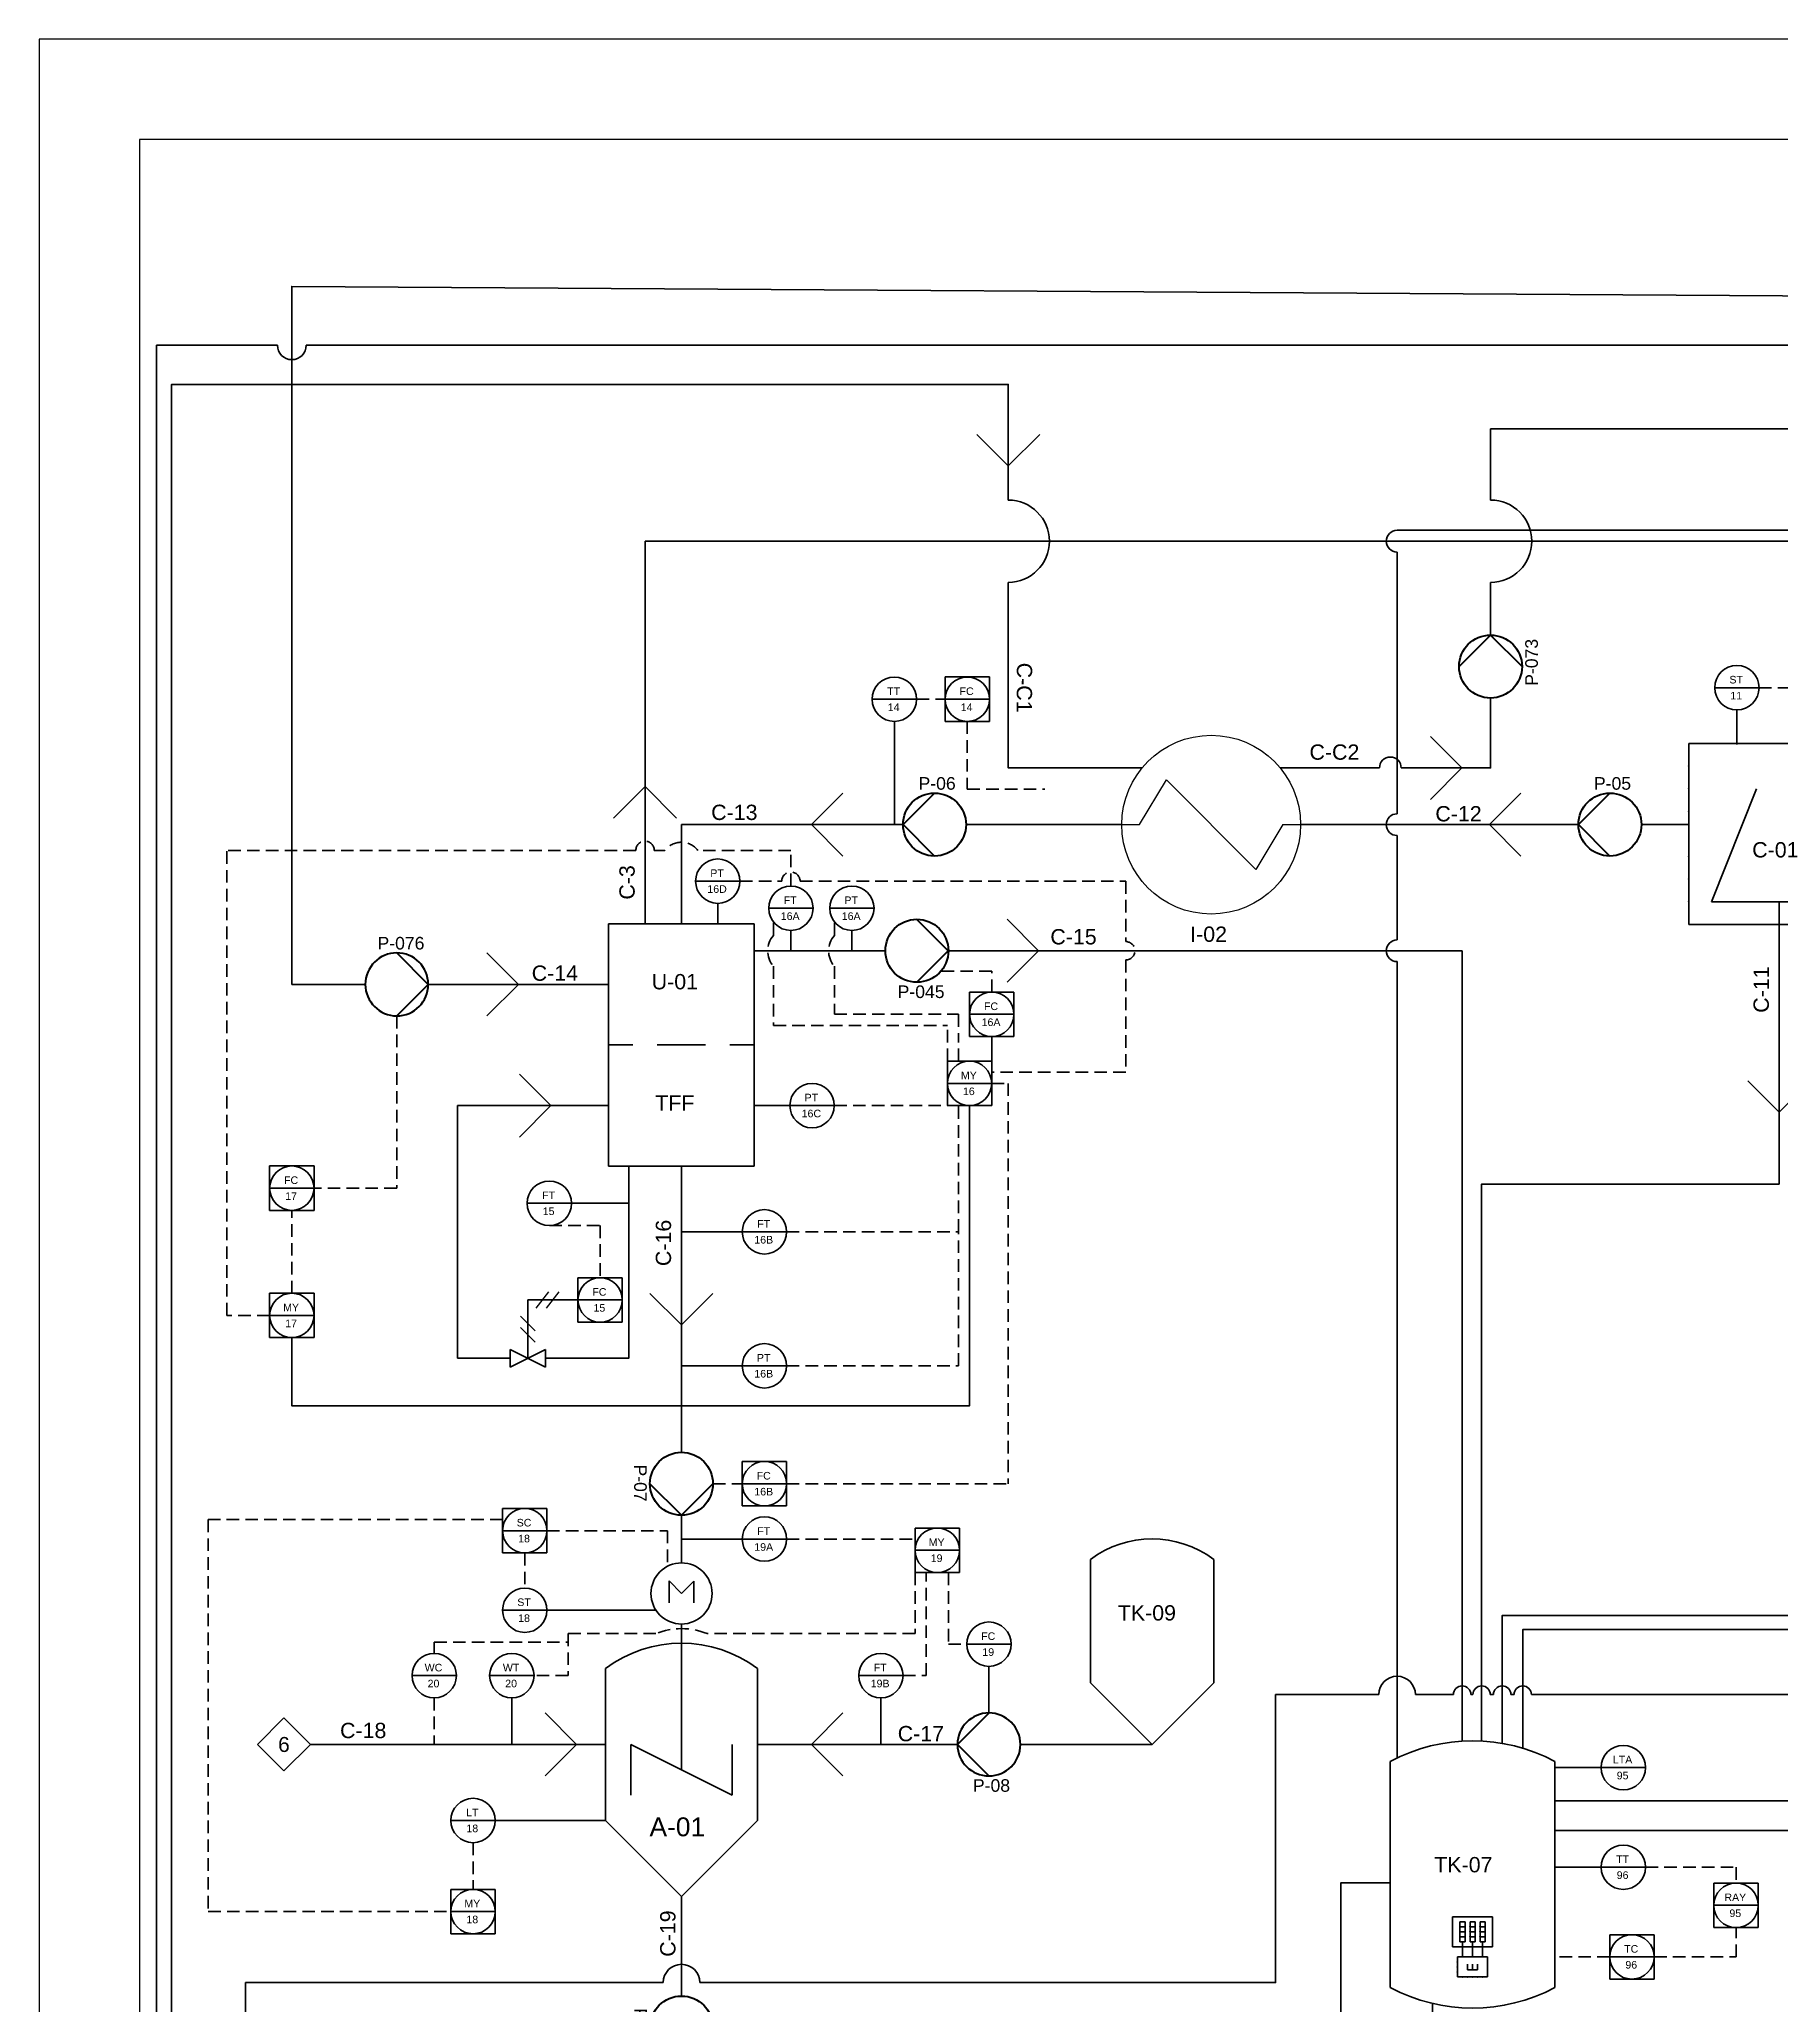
# Paper-space layout 'P&D' of a CAD drawing. Header units: inches, sheet in millimetres. Extents: x 10 to 410, y 10 to 291.
# Drawn here: x 10 to 96.8, y 192.7 to 290.6 of the extents above; entities that cross this region are included whole.
import ezdxf
from ezdxf.enums import TextEntityAlignment as Align

# ---------------------------------------------------------------- set-up
doc = ezdxf.new("R2010")
doc.units = ezdxf.units.IN
doc.header["$LTSCALE"] = 5
doc.header["$MEASUREMENT"] = 0
doc.linetypes.add('DASHED2', pattern=[0.375, 0.25, -0.125])
doc.linetypes.add('LÍNEAS_OCULTAS2', pattern=[0.1875, 0.125, -0.0625])
doc.styles.add('TEXTO_CUADRO', font='arial.ttf', dxfattribs={"height": 2})
doc.styles.add('TEXTO_INSTRUMENTOS', font='arial.ttf', dxfattribs={"height": 1})

# ---------------------------------------------------------------- blocks, each defined once
blk = doc.blocks.new('INTERCAMBIADOR_DE_CALOR')
for p, q in [((1, 0), (2.5, 2.5)), ((7.5, -2.5), (2.5, 2.5)), ((0, 0), (1, 0)), ((9, 0), (7.5, -2.5)), ((9, 0), (10, 0))]:
    blk.add_line(p, q)
blk.add_circle((5, 0), 5)
at = {"style": 'TEXTO_CUADRO'}
blk.add_attdef('TAG', text='', height=2, dxfattribs=at).set_placement((5.87, -6.56), align=Align.MIDDLE_CENTER)
blk = doc.blocks.new('bomba')
at = {"lineweight": 100}
for p, q in [((186.71, 141.99), (191.7, 137)), ((191.7, 137), (186.71, 132)), ((191.71, 137), (191.7, 137)), ((186.71, 132), (186.71, 131.99))]:
    blk.add_line(p, q, dxfattribs=at)
blk.add_circle((186.71, 137), 5, dxfattribs=at)
at = {"lineweight": 100, "style": 'TEXTO_CUADRO'}
blk.add_attdef('P-101', (183.22, 129.4), '', height=2, dxfattribs=at)
blk = doc.blocks.new('vessel fondo conico con agitador')
at = {"color": 18, "lineweight": 35, "true_color": 0x000000}
for p, q in [((55.515, 240.697), (55.515, 235.697)), ((52.515, 233.697), (52.515, 239.697)), ((58.515, 239.697), (58.515, 233.697)), ((53.515, 235.697), (53.515, 236.697)), ((53.515, 236.697), (55.515, 235.697)), ((57.515, 235.697), (57.515, 236.697)), ((53.515, 235.697), (53.515, 234.697)), ((57.515, 234.697), (55.515, 235.697)), ((57.515, 235.697), (57.515, 234.697))]:
    blk.add_line(p, q, dxfattribs=at)
for points in [[(55.515, 230.697), (52.515, 233.697)], [(55.515, 230.697), (58.515, 233.697)]]:
    blk.add_lwpolyline(points, dxfattribs=at)
blk.add_arc((55.515, 235.697), 5, 53.1301, 126.8699, dxfattribs=at)
blk = doc.blocks.new('centrifugadora')
at = {"lineweight": 35}
for p, q in [((108.402, 212.324), (108.402, 208.324)), ((108.402, 212.324), (116.402, 212.324)), ((116.402, 212.324), (116.402, 208.324)), ((111.402, 210.324), (109.402, 205.324)), ((113.402, 210.324), (115.402, 205.324)), ((108.402, 204.324), (108.402, 208.324)), ((116.402, 204.324), (116.402, 208.324)), ((109.402, 205.324), (115.402, 205.324)), ((112.402, 205.324), (112.402, 204.324)), ((108.402, 204.324), (112.402, 204.324)), ((116.402, 204.324), (112.402, 204.324))]:
    blk.add_line(p, q, dxfattribs=at)
for p in [(108.402, 211.324), (108.402, 210.324), (108.402, 209.324), (108.402, 207.324), (108.402, 206.324), (108.402, 205.324)]:
    blk.add_point(p, dxfattribs=at)
blk = doc.blocks.new('vessel with dished ends')
at = {"lineweight": 35}
for p, q in [((127.999, 243.232), (127.999, 254.232)), ((135.999, 254.232), (135.999, 243.232))]:
    blk.add_line(p, q, dxfattribs=at)
for centre, start, end in [((131.999, 246.732), 61.92751, 118.07249), ((131.999, 250.732), 241.92751, 298.07249)]:
    blk.add_arc(centre, 8.5, start, end, dxfattribs=at)
blk = doc.blocks.new('resistencia electrica')
at = {"lineweight": 35}
for p, q in [((178.26, 261.29), (182.26, 261.29)), ((178.26, 255.29), (178.26, 261.29)), ((180.26, 259.29), (179.67, 259.29)), ((179.67, 259.29), (179.67, 257.29)), ((180.26, 259.29), (180.84, 259.29)), ((182.26, 261.29), (182.26, 255.29)), ((182.26, 260.29), (184.26, 260.29)), ((184.26, 260.29), (184.26, 262.29)), ((184.26, 262.29), (190.26, 262.29)), ((184.26, 260.29), (184.26, 256.29)), ((184.26, 260.29), (185.26, 260.29)), ((185.26, 260.29), (185.26, 260.79)), ((185.26, 260.79), (189.26, 260.79)), ((185.26, 260.79), (186.26, 260.79)), ((185.26, 259.79), (185.26, 260.29)), ((189.26, 259.79), (185.26, 259.79)), ((185.26, 258.29), (185.26, 258.79)), ((185.26, 258.79), (189.26, 258.79)), ((185.26, 258.79), (186.26, 258.79)), ((186.26, 260.79), (186.26, 259.79)), ((186.26, 258.79), (186.26, 257.79)), ((187.26, 260.79), (187.26, 259.79)), ((187.26, 258.79), (187.26, 257.79)), ((188.26, 260.79), (188.26, 259.79)), ((188.26, 258.79), (188.26, 257.79)), ((189.26, 260.79), (189.26, 259.79)), ((189.26, 258.79), (189.26, 257.79)), ((190.26, 262.29), (190.26, 254.29)), ((182.26, 255.29), (178.26, 255.29)), ((179.67, 258.29), (180.84, 258.29)), ((179.67, 257.29), (180.84, 257.29)), ((182.26, 258.29), (184.26, 258.29)), ((182.26, 256.29), (184.26, 256.29)), ((184.26, 258.29), (185.26, 258.29)), ((184.26, 256.29), (184.26, 254.29)), ((184.26, 256.29), (185.26, 256.29)), ((185.26, 257.79), (185.26, 258.29)), ((189.26, 257.79), (185.26, 257.79)), ((185.26, 256.29), (185.26, 256.79)), ((185.26, 256.79), (189.26, 256.79)), ((185.26, 256.79), (186.26, 256.79)), ((185.26, 255.79), (185.26, 256.29)), ((189.26, 255.79), (185.26, 255.79)), ((186.26, 256.79), (186.26, 255.79)), ((187.26, 256.79), (187.26, 255.79)), ((188.26, 256.79), (188.26, 255.79)), ((189.26, 256.79), (189.26, 255.79)), ((184.26, 254.29), (190.26, 254.29))]:
    blk.add_line(p, q, dxfattribs=at)
for p in [(178.26, 260.29), (178.26, 259.29), (179.26, 261.29), (180.26, 261.29), (181.26, 261.29), (186.26, 260.79), (186.26, 258.79), (187.26, 260.79), (187.26, 258.79), (188.26, 260.79), (188.26, 258.79), (178.26, 258.29), (178.26, 257.29), (178.26, 256.29), (186.26, 256.79), (187.26, 256.79), (188.26, 256.79)]:
    blk.add_point(p, dxfattribs=at)
blk = doc.blocks.new('Valvula generica')
at = {"color": 7, "lineweight": 35}
for p, q in [((242.605, 259.104), (243.459, 257.398)), ((242.605, 259.104), (243.459, 259.104)), ((242.605, 257.398), (243.459, 259.104)), ((242.605, 257.398), (243.459, 257.398))]:
    blk.add_line(p, q, dxfattribs=at)
blk = doc.blocks.new('NEUMATICA_VERTICAL')
for p, q in [((0.354, -0.079), (-0.354, 0.629)), ((0.354, -0.629), (-0.354, 0.079))]:
    blk.add_line(p, q)
blk = doc.blocks.new('NEUMATICA_HORIZONTAL')
for p, q in [((-0.808, -0.394), (-0.192, 0.394)), ((-0.308, -0.394), (0.308, 0.394))]:
    blk.add_line(p, q)
blk = doc.blocks.new('NUMERADOR_DE_LINEA')
blk.add_lwpolyline([(3.54, -3.54), (7.07, 0), (3.54, 3.54), (0, 0)], close=True)
at = {"style": 'TEXTO_CUADRO'}
blk.add_attdef('NL', text='', height=2, dxfattribs=at).set_placement((3.54, 0), align=Align.MIDDLE_CENTER)
blk = doc.blocks.new('VESSEL CONICO')
at = {"lineweight": 35}
for p, q in [((222.399, 129.706), (222.399, 123.706)), ((228.399, 123.706), (228.399, 129.706)), ((222.399, 123.706), (225.399, 120.706)), ((225.399, 120.706), (228.399, 123.706))]:
    blk.add_line(p, q, dxfattribs=at)
blk.add_arc((225.399, 125.706), 5, 53.1301, 126.8699, dxfattribs=at)

psp = doc.layouts.new('P&D')

# ---------------------------------------------------------------- linework, layer by layer
at = {"color": 1, "lineweight": 35}
for p, q in [((58.281, 269.351), (56.712, 270.918)), ((58.281, 269.351), (59.851, 270.918)), ((80.891, 254.296), (79.324, 255.865)), ((71.839, 254.296), (76.781, 254.296)), ((77.865, 254.296), (79.646, 254.296)), ((80.891, 254.296), (79.324, 252.726)), ((79.646, 254.296), (80.891, 254.296))]:
    psp.add_line(p, q, dxfattribs=at)
at = {"color": 7, "lineweight": 35}
for p, q in [((40.184, 255.096), (40.184, 265.594)), ((40.184, 265.594), (182.673, 265.594)), ((96.702, 246.503), (96.702, 233.566)), ((38.216, 205.642), (23.507, 205.642)), ((45.789, 205.642), (55.755, 205.642))]:
    psp.add_line(p, q, dxfattribs=at)
at = {"lineweight": 35}
for p, q in [((55.138, 257.721), (55.138, 258.828)), ((55.138, 258.828), (56.244, 258.828)), ((57.351, 258.828), (56.244, 258.828)), ((57.351, 257.721), (57.351, 258.828)), ((51.502, 257.721), (53.714, 257.721)), ((55.138, 257.721), (57.351, 257.721)), ((55.138, 257.721), (55.138, 256.615)), ((57.351, 257.721), (57.351, 256.615)), ((93.486, 258.296), (95.699, 258.296)), ((55.138, 256.615), (56.244, 256.615)), ((57.351, 256.615), (56.244, 256.615)), ((40.184, 253.369), (38.615, 251.801)), ((40.184, 253.369), (41.754, 251.801)), ((48.482, 251.471), (50.049, 253.041)), ((82.258, 251.471), (83.826, 253.041)), ((48.482, 251.471), (50.049, 249.902)), ((82.258, 251.471), (83.826, 249.902)), ((42.703, 248.656), (44.916, 248.656)), ((46.347, 247.307), (48.559, 247.307)), ((49.385, 247.307), (51.598, 247.307)), ((59.795, 245.187), (58.227, 246.757)), ((59.795, 245.187), (58.227, 243.618)), ((56.355, 242.023), (56.355, 243.129)), ((56.355, 243.129), (57.462, 243.129)), ((58.568, 243.129), (57.462, 243.129)), ((58.568, 242.023), (58.568, 243.129)), ((56.355, 242.023), (58.568, 242.023)), ((56.355, 242.023), (56.355, 240.916)), ((58.568, 242.023), (58.568, 240.916)), ((56.355, 240.916), (57.462, 240.916)), ((56.355, 240.916), (57.462, 240.916)), ((58.568, 240.916), (57.462, 240.916)), ((35.495, 237.474), (33.928, 239.043)), ((55.249, 238.58), (55.249, 239.686)), ((55.249, 239.686), (56.355, 239.686)), ((57.462, 239.686), (56.355, 239.686)), ((57.462, 238.58), (57.462, 239.686)), ((55.249, 238.58), (57.462, 238.58)), ((55.249, 238.58), (55.249, 237.474)), ((57.462, 238.58), (57.462, 237.474)), ((96.702, 237.144), (95.132, 238.712)), ((96.702, 237.144), (98.271, 238.712)), ((35.495, 237.474), (33.928, 235.904)), ((47.402, 237.474), (49.615, 237.474)), ((55.249, 237.474), (56.355, 237.474)), ((55.249, 237.474), (56.355, 237.474)), ((57.462, 237.474), (56.355, 237.474)), ((21.477, 233.359), (21.477, 234.465)), ((21.477, 234.465), (22.583, 234.465)), ((23.69, 234.465), (22.583, 234.465)), ((23.69, 233.359), (23.69, 234.465)), ((21.477, 233.359), (23.69, 233.359)), ((21.477, 233.359), (21.477, 232.252)), ((23.69, 233.359), (23.69, 232.252)), ((21.477, 232.252), (22.583, 232.252)), ((21.477, 232.252), (22.583, 232.252)), ((23.69, 232.252), (22.583, 232.252)), ((34.309, 232.605), (36.522, 232.605)), ((45.028, 231.183), (47.241, 231.183)), ((36.84, 227.791), (36.84, 228.897)), ((36.84, 228.897), (37.946, 228.897)), ((39.052, 228.897), (37.946, 228.897)), ((39.052, 227.791), (39.052, 228.897)), ((21.477, 227.019), (21.477, 228.126)), ((21.477, 228.126), (22.583, 228.126)), ((23.69, 228.126), (22.583, 228.126)), ((23.69, 227.019), (23.69, 228.126)), ((36.84, 227.791), (39.052, 227.791)), ((36.84, 227.791), (36.84, 226.684)), ((39.052, 227.791), (39.052, 226.684)), ((41.997, 226.548), (40.427, 228.116)), ((41.997, 226.548), (43.566, 228.116)), ((21.477, 227.019), (23.69, 227.019)), ((21.477, 227.019), (21.477, 225.913)), ((23.69, 227.019), (23.69, 225.913)), ((36.84, 226.684), (37.946, 226.684)), ((36.84, 226.684), (37.946, 226.684)), ((39.052, 226.684), (37.946, 226.684)), ((21.477, 225.913), (22.583, 225.913)), ((21.477, 225.913), (22.583, 225.913)), ((23.69, 225.913), (22.583, 225.913)), ((45.028, 224.508), (47.241, 224.508)), ((45.028, 218.634), (45.028, 219.74)), ((45.028, 219.74), (46.134, 219.74)), ((47.241, 219.74), (46.134, 219.74)), ((47.241, 218.634), (47.241, 219.74)), ((45.028, 218.634), (47.241, 218.634)), ((45.028, 218.634), (45.028, 217.528)), ((47.241, 218.634), (47.241, 217.528)), ((33.085, 216.295), (33.085, 217.401)), ((33.085, 217.401), (34.192, 217.401)), ((35.298, 217.401), (34.192, 217.401)), ((35.298, 216.295), (35.298, 217.401)), ((45.028, 217.528), (46.134, 217.528)), ((45.028, 217.528), (46.134, 217.528)), ((47.241, 217.528), (46.134, 217.528)), ((41.997, 217.065), (41.997, 214.688)), ((53.643, 215.317), (53.643, 216.424)), ((53.643, 216.424), (54.75, 216.424)), ((55.856, 216.424), (54.75, 216.424)), ((55.856, 215.317), (55.856, 216.424)), ((33.085, 216.295), (35.298, 216.295)), ((33.085, 216.295), (33.085, 215.188)), ((35.298, 216.295), (35.298, 215.188)), ((45.028, 215.877), (47.241, 215.877)), ((33.085, 215.188), (34.192, 215.188)), ((33.085, 215.188), (34.192, 215.188)), ((35.298, 215.188), (34.192, 215.188)), ((53.643, 215.317), (55.856, 215.317)), ((53.643, 215.317), (53.643, 214.211)), ((55.856, 215.317), (55.856, 214.211)), ((41.384, 212.693), (41.384, 213.795)), ((41.384, 213.795), (42.008, 213.171)), ((42.008, 213.171), (42.62, 213.784)), ((42.62, 213.784), (42.62, 212.693)), ((53.643, 214.211), (54.75, 214.211)), ((53.643, 214.211), (54.75, 214.211)), ((55.856, 214.211), (54.75, 214.211)), ((33.085, 212.33), (35.298, 212.33)), ((42.002, 211.644), (42.002, 210.691)), ((56.216, 210.641), (58.429, 210.641)), ((28.572, 209.073), (30.785, 209.073)), ((32.44, 209.073), (34.653, 209.073)), ((50.829, 209.073), (53.042, 209.073)), ((36.774, 205.642), (35.206, 207.211)), ((48.482, 205.642), (50.049, 207.211)), ((36.774, 205.642), (35.206, 204.072)), ((48.482, 205.642), (50.049, 204.072)), ((65.449, 205.642), (58.89, 205.642)), ((87.826, 204.489), (90.039, 204.489)), ((109.646, 202.84), (85.518, 202.84)), ((30.506, 201.855), (32.719, 201.855)), ((87.826, 199.526), (90.039, 199.526)), ((30.506, 197.318), (30.506, 198.424)), ((30.506, 198.424), (31.613, 198.424)), ((32.719, 198.424), (31.613, 198.424)), ((32.719, 197.318), (32.719, 198.424)), ((42.002, 198.069), (42.002, 193.109)), ((93.443, 197.628), (93.443, 198.734)), ((93.443, 198.734), (94.55, 198.734)), ((95.656, 198.734), (94.55, 198.734)), ((95.656, 197.628), (95.656, 198.734)), ((30.506, 197.318), (32.719, 197.318)), ((30.506, 197.318), (30.506, 196.211)), ((32.719, 197.318), (32.719, 196.211)), ((93.443, 197.628), (95.656, 197.628)), ((93.443, 197.628), (93.443, 196.521)), ((95.656, 197.628), (95.656, 196.521)), ((30.506, 196.211), (31.613, 196.211)), ((30.506, 196.211), (31.613, 196.211)), ((32.719, 196.211), (31.613, 196.211)), ((88.257, 195.059), (88.257, 196.166)), ((88.257, 196.166), (89.363, 196.166)), ((90.47, 196.166), (89.363, 196.166)), ((90.47, 195.059), (90.47, 196.166)), ((93.443, 196.521), (94.55, 196.521)), ((95.656, 196.521), (94.55, 196.521)), ((88.257, 195.059), (90.47, 195.059)), ((88.257, 195.059), (88.257, 193.953)), ((90.47, 195.059), (90.47, 193.953)), ((88.257, 193.953), (89.363, 193.953)), ((90.47, 193.953), (89.363, 193.953)), ((79.417, 168.314), (79.417, 192.741))]:
    psp.add_line(p, q, dxfattribs=at)
at = {"color": 3, "linetype": 'LÍNEAS_OCULTAS2', "lineweight": 35}
for p, q in [((53.714, 257.721), (55.138, 257.721)), ((95.699, 258.296), (97.701, 258.296)), ((39.727, 250.19), (19.351, 250.19)), ((41.178, 250.19), (40.642, 250.19)), ((47.453, 250.19), (42.815, 250.19)), ((47.453, 248.413), (47.453, 250.19)), ((57.462, 238.58), (58.272, 238.58)), ((22.583, 228.126), (22.583, 232.252)), ((43.565, 218.634), (45.028, 218.634)), ((47.241, 215.877), (53.643, 215.871)), ((34.192, 215.188), (34.192, 213.436)), ((29.679, 207.967), (29.679, 205.642)), ((31.613, 200.749), (31.613, 198.424)), ((90.039, 199.526), (94.55, 199.526)), ((94.55, 199.526), (94.55, 198.734)), ((94.55, 195.059), (94.55, 196.521)), ((88.257, 195.059), (85.518, 195.059)), ((90.47, 195.059), (94.55, 195.059))]:
    psp.add_line(p, q, dxfattribs=at)
at = {"color": 3, "lineweight": 35}
for p, q in [((52.608, 256.615), (52.608, 251.471)), ((94.593, 257.19), (94.593, 255.471)), ((43.809, 247.549), (43.809, 246.536)), ((47.453, 246.201), (47.453, 245.187)), ((50.491, 246.201), (50.491, 245.187)), ((47.402, 237.474), (45.622, 237.474)), ((39.37, 232.605), (36.522, 232.605)), ((45.028, 231.183), (41.997, 231.183)), ((45.028, 224.508), (41.997, 224.508)), ((45.028, 215.877), (41.997, 215.877)), ((57.322, 209.534), (57.322, 207.21)), ((33.547, 207.967), (33.547, 205.642)), ((51.936, 207.967), (51.936, 205.642)), ((85.518, 204.489), (90.039, 204.489)), ((32.719, 201.855), (38.216, 201.855)), ((87.826, 199.526), (85.518, 199.526))]:
    psp.add_line(p, q, dxfattribs=at)
at = {"color": 18, "lineweight": 35, "true_color": 0x000000}
for p, q in [((41.997, 251.471), (41.997, 246.536)), ((63.94, 251.471), (56.18, 251.471)), ((86.705, 251.471), (72.85, 251.471)), ((92.197, 251.471), (89.836, 251.471)), ((38.372, 246.536), (41.997, 246.536)), ((38.372, 246.536), (38.372, 240.494)), ((45.622, 246.536), (41.997, 246.536)), ((45.622, 246.536), (45.622, 240.494)), ((52.164, 245.187), (45.622, 245.187)), ((64.29, 245.187), (55.3, 245.187)), ((64.29, 245.187), (80.902, 245.187)), ((80.902, 245.187), (80.902, 205.808)), ((38.372, 240.494), (39.58, 240.494)), ((38.372, 234.453), (38.372, 240.494)), ((38.372, 240.494), (39.58, 240.494)), ((40.789, 240.494), (43.205, 240.494)), ((45.622, 240.494), (44.414, 240.494)), ((45.622, 240.494), (44.414, 240.494)), ((45.622, 234.453), (45.622, 240.494)), ((38.372, 237.474), (30.84, 237.474)), ((38.372, 234.453), (41.997, 234.453)), ((45.622, 234.453), (41.997, 234.453)), ((41.997, 234.453), (41.997, 228.661)), ((41.997, 228.661), (41.997, 220.202)), ((85.518, 201.353), (110.888, 201.353))]:
    psp.add_line(p, q, dxfattribs=at)
at = {"color": 6, "lineweight": 35}
for p, q in [((33.877, 243.515), (32.309, 245.085)), ((26.245, 243.515), (22.583, 243.515)), ((38.372, 243.515), (29.381, 243.515)), ((33.877, 243.515), (32.309, 241.946))]:
    psp.add_line(p, q, dxfattribs=at)
for points in [[(10, 10), (410, 10), (410, 290.6), (10, 290.6)], [(15, 15), (405, 15), (405, 285.6), (15, 285.6)]]:
    psp.add_lwpolyline(points, close=True)
for points in [[(22.583, 243.515), (22.583, 278.284), (229.533, 276.995), (229.533, 273.245)], [(21.864, 275.358), (15.848, 275.358), (15.848, 133.087)], [(226.278, 273.245), (226.278, 275.358), (23.303, 275.358)]]:
    psp.add_lwpolyline(points, dxfattribs=at)
at = {"color": 1, "lineweight": 35}
for points in [[(58.281, 267.646), (58.281, 273.407), (16.595, 273.407), (16.595, 61.511), (289.844, 61.511), (289.844, 81.678)], [(82.319, 267.646), (82.319, 271.191), (369.147, 271.191), (397.933, 271.191), (397.933, 161.725), (341.337, 161.725), (341.337, 91.19), (315.338, 91.19)], [(58.281, 260.915), (58.281, 263.542)], [(82.319, 260.915), (82.319, 263.542)], [(62.844, 254.296), (58.281, 254.296), (58.281, 260.915)], [(80.891, 254.296), (82.319, 254.296), (82.319, 257.78)], [(62.844, 254.296), (64.95, 254.296)], [(84.356, 208.129), (105.861, 208.129), (105.861, 210.406), (182.221, 210.406), (182.221, 203.933), (184.331, 203.933)], [(42.915, 193.778), (71.608, 193.778), (71.608, 208.129), (76.749, 208.129)], [(78.573, 208.129), (80.469, 208.129)], [(81.336, 208.129), (81.439, 208.129)], [(82.306, 208.129), (82.464, 208.129)], [(83.331, 208.129), (83.489, 208.129)], [(20.28, 134), (20.28, 193.778), (41.09, 193.778)]]:
    psp.add_lwpolyline(points, dxfattribs=at)
at = {"lineweight": 35}
for points in [[(274.348, 266.136), (77.661, 266.136)], [(77.661, 252.013), (77.661, 265.052)], [(40.184, 255.096), (40.184, 246.536)], [(77.661, 245.729), (77.661, 250.929)], [(77.661, 204.97), (77.661, 244.645)]]:
    psp.add_lwpolyline(points, dxfattribs=at)
at = {"color": 3, "linetype": 'LÍNEAS_OCULTAS2', "lineweight": 35}
for points in [[(56.244, 256.615), (56.244, 253.246), (60.112, 253.246)], [(21.477, 227.019), (19.351, 227.019), (19.351, 250.19)], [(44.916, 248.656), (46.995, 248.656)], [(47.91, 248.656), (64.14, 248.656), (64.14, 245.645)], [(46.585, 245.956), (46.585, 246.621)], [(49.623, 245.956), (49.623, 246.621)], [(46.585, 244.419), (46.585, 241.469), (55.249, 241.469)], [(49.623, 244.419), (49.623, 242.023)], [(57.462, 243.129), (57.462, 244.171), (54.925, 244.171)], [(64.14, 244.73), (64.14, 239.133), (57.462, 239.133)], [(27.813, 241.948), (27.813, 233.359), (23.69, 233.359)], [(49.623, 242.023), (55.802, 242.023), (55.802, 240.916)], [(55.249, 239.686), (55.249, 241.469)], [(55.802, 239.686), (55.802, 240.916)], [(58.272, 238.58), (58.272, 218.634)], [(47.241, 231.183), (55.802, 231.183), (55.802, 237.474)], [(49.615, 237.474), (55.249, 237.474)], [(35.416, 231.499), (37.946, 231.499), (37.946, 228.897)], [(47.241, 224.508), (55.802, 224.508), (55.802, 231.183)], [(47.241, 218.634), (58.272, 218.634)], [(33.085, 216.848), (18.421, 216.848), (18.421, 197.318), (30.506, 197.318)], [(35.298, 216.295), (41.302, 216.295), (41.302, 214.517)], [(53.643, 214.211), (53.643, 211.167), (43.274, 211.167)], [(53.042, 209.073), (54.196, 209.073), (54.196, 214.211)], [(55.303, 214.211), (55.303, 210.641), (56.216, 210.641)], [(29.679, 210.18), (29.679, 210.744), (36.352, 210.744)], [(40.73, 211.167), (36.352, 211.167), (36.352, 209.073), (34.653, 209.073)]]:
    psp.add_lwpolyline(points, dxfattribs=at)
at = {"color": 18, "lineweight": 35, "true_color": 0x000000}
for points in [[(53.049, 251.471), (41.997, 251.471)], [(349.082, 245.758), (298.436, 245.758), (298.436, 216.653), (282.976, 216.653), (181.213, 216.653), (129.871, 216.653), (129.871, 212.071), (82.897, 212.071), (82.897, 205.697)], [(30.84, 224.884), (30.84, 237.474)], [(364.874, 223.444), (346.953, 223.444), (346.953, 236.275), (304.378, 236.275), (304.378, 216.222), (131.201, 216.222), (131.201, 211.367), (83.923, 211.367), (83.923, 205.456)], [(39.37, 234.453), (39.37, 224.884), (35.219, 224.884)], [(33.471, 224.884), (30.84, 224.884)], [(53.518, 152.017), (67.015, 152.017), (67.015, 173.872), (74.852, 173.872), (74.852, 198.744), (77.323, 198.744)]]:
    psp.add_lwpolyline(points, dxfattribs=at)
at = {"color": 3, "lineweight": 35}
for points in [[(57.462, 239.686), (57.462, 240.916)], [(22.583, 225.913), (22.583, 222.515), (48.509, 222.515), (56.355, 222.515), (56.355, 237.474)], [(34.345, 224.884), (34.345, 227.791), (36.84, 227.791)], [(35.298, 212.33), (40.73, 212.33)]]:
    psp.add_lwpolyline(points, dxfattribs=at)
at = {"color": 7, "lineweight": 35}
psp.add_lwpolyline([(96.702, 233.566), (81.872, 233.566), (81.872, 205.812)], dxfattribs=at)
at = {"lineweight": 35}
for centre, radius in [((52.608, 257.721), 1.106), ((56.244, 257.721), 1.106), ((94.593, 258.296), 1.106), ((43.809, 248.656), 1.106), ((47.453, 247.307), 1.106), ((50.491, 247.307), 1.106), ((57.462, 242.023), 1.106), ((56.355, 238.58), 1.106), ((48.509, 237.474), 1.106), ((22.583, 233.359), 1.106), ((35.416, 232.605), 1.106), ((46.134, 231.183), 1.106), ((37.946, 227.791), 1.106), ((22.583, 227.019), 1.106), ((46.134, 224.508), 1.106), ((46.134, 218.634), 1.106), ((34.192, 216.295), 1.106), ((46.134, 215.877), 1.106), ((54.75, 215.317), 1.106), ((42.002, 213.166), 1.522), ((34.192, 212.33), 1.106), ((57.322, 210.641), 1.106), ((29.679, 209.073), 1.106), ((33.547, 209.073), 1.106), ((51.936, 209.073), 1.106), ((88.933, 204.489), 1.106), ((31.613, 201.855), 1.106), ((88.933, 199.526), 1.106), ((31.613, 197.318), 1.106), ((94.55, 197.628), 1.106), ((89.363, 195.059), 1.106)]:
    psp.add_circle(centre, radius, dxfattribs=at)
at = {"color": 6, "lineweight": 35}
psp.add_arc((22.583, 275.358), 0.719, 180, 0, dxfattribs=at)
at = {"color": 1, "lineweight": 35}
for centre, radius, start, end in [((58.281, 265.594), 2.052, 270, 90), ((82.319, 265.594), 2.052, 270, 90), ((77.323, 254.296), 0.542, 0, 180), ((77.661, 208.129), 0.912, 0, 180), ((80.902, 208.129), 0.434, 0, 180), ((81.872, 208.129), 0.434, 0, 180), ((82.897, 208.129), 0.434, 0, 180), ((83.923, 208.129), 0.434, 0, 180), ((42.002, 193.778), 0.912, 0, 180)]:
    psp.add_arc(centre, radius, start, end, dxfattribs=at)
at = {"lineweight": 35}
for centre in [(77.661, 265.594), (77.661, 251.471), (77.661, 245.187)]:
    psp.add_arc(centre, 0.542, 90, 270, dxfattribs=at)
at = {"color": 3, "linetype": 'LÍNEAS_OCULTAS2', "lineweight": 35}
for centre, radius, start, end in [((40.184, 250.19), 0.457, 0, 180), ((41.997, 249.562), 1.032, 37.5, 142.5), ((47.453, 248.656), 0.457, 0, 180), ((47.453, 245.187), 1.159, 138.4836, 221.5164), ((50.491, 245.187), 1.159, 138.4836, 221.5164), ((64.14, 245.187), 0.457, 270, 90), ((42.002, 208.029), 3.387, 67.93969, 112.06031)]:
    psp.add_arc(centre, radius, start, end, dxfattribs=at)

# ---------------------------------------------------------------- block references
at = {"color": 1, "linetype": 'DASHED2', "lineweight": 35}
ref = psp.add_blockref('bomba', (125.297, 200.775), dxfattribs=dict(at, xscale=0.3137173204244906, yscale=0.3137173204244906, zscale=0.3137173204244906, rotation=90))
ref.add_attrib('P-101', 'P-073', (84.674, 258.389), dxfattribs={"lineweight": 100, "height": 0.6274, "rotation": 90, "style": 'TEXTO_CUADRO'})
at = {"color": 3, "linetype": 'LÍNEAS_OCULTAS2', "lineweight": 35}
for name, p, xscale, yscale, zscale in [('INTERCAMBIADOR_DE_CALOR', (63.94, 251.471), 0.8909178327213845, 0.8909178327213845, 0.8909178327213845), ('centrifugadora', (-29.885, 16.394), 1.126197520138416, 1.126197520138416, 1.126197520138416), ('NEUMATICA_VERTICAL', (34.345, 226.338), 1.024361001701435, 1.024361001701435, 1.024361001701435), ('vessel with dished ends', (-53.794, -55.626), 1.024361001701435, 1.024361001701435, 1.024361001701435)]:
    psp.add_blockref(name, p, dxfattribs=dict(at, xscale=xscale, yscale=yscale, zscale=zscale))
at = {"color": 1, "linetype": 'DASHED2', "lineweight": 35}
ref = psp.add_blockref('bomba', (113.185, 294.454), dxfattribs=dict(at, xscale=0.3137173204244906, yscale=0.3137173204244906, zscale=0.3137173204244906, rotation=179.9999999999998))
ref.add_attrib('P-101', 'P-06', (53.813, 253.212), dxfattribs={"lineweight": 100, "height": 0.6274, "style": 'TEXTO_CUADRO'})
ref = psp.add_blockref('bomba', (146.841, 294.454), dxfattribs=dict(at, xscale=0.3137173204244906, yscale=0.3137173204244906, zscale=0.3137173204244906, rotation=179.9999999999998))
ref.add_attrib('P-101', 'P-05', (87.469, 253.212), dxfattribs={"lineweight": 100, "height": 0.6274, "style": 'TEXTO_CUADRO'})
ref = psp.add_blockref('bomba', (-30.761, 286.494), dxfattribs=dict(at, xscale=-0.3137173204244906, yscale=0.3137173204244906, zscale=0.3137173204244906, rotation=180))
ref.add_attrib('P-101', 'P-076', (26.853, 245.252), dxfattribs={"lineweight": 100, "height": 0.6274, "style": 'TEXTO_CUADRO'})
ref = psp.add_blockref('bomba', (-4.842, 202.209), dxfattribs=dict(at, xscale=0.3137173204244906, yscale=0.3137173204244906, zscale=0.3137173204244906))
ref.add_attrib('P-101', 'P-045', (52.772, 242.832), dxfattribs={"lineweight": 100, "height": 0.6274, "rotation": 360, "style": 'TEXTO_CUADRO'})
at = {"color": 3, "lineweight": 35, "xscale": 1.024361001701435, "yscale": 1.024361001701435, "zscale": 1.024361001701435}
psp.add_blockref('NEUMATICA_HORIZONTAL', (35.592, 227.791), dxfattribs=at)
at = {"color": 3, "linetype": 'LÍNEAS_OCULTAS2', "lineweight": 35, "xscale": 1.024361001701435, "yscale": 1.024361001701435, "zscale": 1.024361001701435, "rotation": 270}
psp.add_blockref('Valvula generica', (-230.197, 473.837), dxfattribs=at)
at = {"color": 1, "linetype": 'DASHED2', "lineweight": 35}
ref = psp.add_blockref('bomba', (-0.981, 277.207), dxfattribs=dict(at, xscale=0.3137173204244906, yscale=0.3137173204244906, zscale=0.3137173204244906, rotation=269.9999999999905))
ref.add_attrib('P-101', 'P-07', (39.641, 219.593), dxfattribs={"lineweight": 100, "height": 0.6274, "rotation": 270, "style": 'TEXTO_CUADRO'})
at = {"color": 2, "linetype": 'LÍNEAS_OCULTAS2', "lineweight": 35, "xscale": 1.024361001701435, "yscale": 1.024361001701435, "zscale": 1.024361001701435}
psp.add_blockref('VESSEL CONICO', (-165.441, 81.996), dxfattribs=at)
at = {"lineweight": 35, "xscale": 1.262207028794321, "yscale": 1.262207028794321, "zscale": 1.262207028794321}
psp.add_blockref('vessel fondo conico con agitador', (-28.069, -93.118), dxfattribs=at)
at = {"color": 5, "lineweight": 35, "xscale": 0.3730871153243692, "yscale": 0.3730871153243692, "zscale": 0.3730871153243692}
psp.add_blockref('NUMERADOR_DE_LINEA', (20.869, 205.642), dxfattribs=at).add_auto_attribs({'NL': '6'})
at = {"color": 1, "linetype": 'DASHED2', "lineweight": 35}
ref = psp.add_blockref('bomba', (115.896, 162.664), dxfattribs=dict(at, xscale=-0.3137173204244906, yscale=0.3137173204244906, zscale=0.3137173204244906))
ref.add_attrib('P-101', 'P-08', (56.523, 203.286), dxfattribs={"lineweight": 100, "height": 0.6274, "style": 'TEXTO_CUADRO'})
at = {"lineweight": 35, "xscale": 0.24987265795442, "yscale": 0.24987265795442, "zscale": 0.24987265795442, "rotation": 90}
psp.add_blockref('resistencia electrica', (145.959, 149.518), dxfattribs=at)
at = {"color": 1, "linetype": 'DASHED2', "lineweight": 35}
ref = psp.add_blockref('bomba', (-0.976, 250.115), dxfattribs=dict(at, xscale=0.3137173204244906, yscale=0.3137173204244906, zscale=0.3137173204244906, rotation=269.9999999999905))
ref.add_attrib('P-101', 'P-09', (39.647, 192.501), dxfattribs={"lineweight": 100, "height": 0.6274, "rotation": 270, "style": 'TEXTO_CUADRO'})

# ---------------------------------------------------------------- texts
at = {"lineweight": 35, "char_height": 0.7627, "style": 'TEXTO_INSTRUMENTOS'}
for s, insert, attachment_point, rotation in [('\\pxqc;C-C1', (59.463, 256.841), 3, 269.70884), ('\\pxqc;C-3', (38.905, 247.139), 1, 90), ('\\pxqc;C-11', (95.422, 241.798), 1, 90), ('\\pxqc;C-16', (40.718, 229.176), 1, 90), ('\\pxqc;C-19', (40.938, 194.765), 1, 90)]:
    psp.add_mtext_dynamic_manual_height_columns(s, width=2.91004, gutter_width=3.814, heights=[0], dxfattribs=dict(at, insert=insert, attachment_point=attachment_point, rotation=rotation))
at = {"lineweight": 35, "style": 'TEXTO_INSTRUMENTOS'}
for s, width, gutter_width, heights, insert, char_height, attachment_point in [('\\pxqc;ST', 1.44143, 1.889, [0], (93.836, 258.884), 0.3778, 1), ('\\pxqc;TT', 1.44143, 1.889, [0], (51.852, 258.31), 0.3778, 1), ('\\pxqc;FC', 1.44143, 1.889, [0], (55.488, 258.31), 0.3778, 1), ('\\pxqc;11', 1.44143, 1.889, [0], (93.836, 257.708), 0.3778, 7), ('\\pxqc;14', 1.44143, 1.889, [0.386], (51.852, 257.133), 0.3778, 7), ('\\pxqc;14', 1.44143, 1.889, [0], (55.488, 257.133), 0.3778, 7), ('\\pxqc;C-C2', 2.91004, 3.814, [0], (73.082, 255.468), 0.7627, 1), ('\\pxqc;C-13', 2.91004, 3.814, [0], (43.18, 252.466), 0.7627, 1), ('\\pxqc;C-12', 2.91004, 3.814, [0], (79.266, 252.396), 0.7627, 1), ('\\pxqc;C-01', 2.91004, 3.814, [0], (95.054, 250.599), 0.7627, 1), ('\\pxqc;PT', 1.44143, 1.889, [0], (43.053, 249.244), 0.3778, 1), ('\\pxqc;16D', 1.44143, 1.889, [0.386], (43.053, 248.068), 0.3778, 7), ('\\pxqc;FT', 1.44143, 1.889, [0], (46.696, 247.895), 0.3778, 1), ('\\pxqc;PT', 1.44143, 1.889, [0], (49.735, 247.895), 0.3778, 1), ('\\pxqc;16A', 1.44143, 1.889, [0.386], (46.696, 246.719), 0.3778, 7), ('\\pxqc;16A', 1.44143, 1.889, [0.386], (49.735, 246.719), 0.3778, 7), ('\\pxqc;C-15', 2.91004, 3.814, [0], (60.081, 246.267), 0.7627, 1), ('\\pxqc;I-02', 2.91004, 3.814, [0], (66.812, 246.395), 0.7627, 1), ('\\pxqc;C-14', 2.91004, 3.814, [0], (34.236, 244.454), 0.7627, 1), ('\\pxqc;U-01', 2.91004, 3.814, [0], (40.216, 244.029), 0.7627, 1), ('\\pxqc;FC', 1.44143, 1.889, [0], (56.705, 242.611), 0.3778, 1), ('\\pxqc;16A', 1.44143, 1.889, [0], (56.705, 241.434), 0.3778, 7), ('\\pxqc;MY', 1.44143, 1.889, [0], (55.599, 239.168), 0.3778, 1), ('\\pxqc;TFF', 2.91004, 3.814, [0], (40.216, 237.988), 0.7627, 1), ('\\pxqc;PT', 1.44143, 1.889, [0], (47.752, 238.062), 0.3778, 1), ('\\pxqc;16', 1.44143, 1.889, [0], (55.599, 237.992), 0.3778, 7), ('\\pxqc;16C', 1.44143, 1.889, [0], (47.752, 236.885), 0.3778, 7), ('\\pxqc;FC', 1.44143, 1.889, [0], (21.827, 233.947), 0.3778, 1), ('\\pxqc;17', 1.44143, 1.889, [0], (21.827, 232.771), 0.3778, 7), ('\\pxqc;FT', 1.44143, 1.889, [0], (34.659, 233.193), 0.3778, 1), ('\\pxqc;15', 1.44143, 1.889, [0], (34.659, 232.017), 0.3778, 7), ('\\pxqc;FT', 1.44143, 1.889, [0], (45.378, 231.771), 0.3778, 1), ('\\pxqc;16B', 1.44143, 1.889, [0], (45.378, 230.595), 0.3778, 7), ('\\pxqc;FC', 1.44143, 1.889, [0], (37.189, 228.379), 0.3778, 1), ('\\pxqc;MY', 1.44143, 1.889, [0], (21.827, 227.608), 0.3778, 1), ('\\pxqc;15', 1.44143, 1.889, [0], (37.189, 227.202), 0.3778, 7), ('\\pxqc;17', 1.44143, 1.889, [0], (21.827, 226.431), 0.3778, 7), ('\\pxqc;16B', 1.44143, 1.889, [0], (45.378, 223.92), 0.3778, 7), ('\\pxqc;PT', 1.44143, 1.889, [0], (45.378, 225.096), 0.3778, 1), ('\\pxqc;16B', 1.44143, 1.889, [0], (45.378, 218.046), 0.3778, 7), ('\\pxqc;FC', 1.44143, 1.889, [0], (45.378, 219.222), 0.3778, 1), ('\\pxqc;SC', 1.44143, 1.889, [0], (33.435, 216.883), 0.3778, 1), ('\\pxqc;FT', 1.44143, 1.889, [0], (45.378, 216.465), 0.3778, 1), ('\\pxqc;18', 1.44143, 1.889, [0], (33.435, 215.707), 0.3778, 7), ('\\pxqc;19A', 1.44143, 1.889, [0], (45.378, 215.288), 0.3778, 7), ('\\pxqc;MY', 1.44143, 1.889, [0], (53.993, 215.906), 0.3778, 1), ('\\pxqc;19', 1.44143, 1.889, [0], (53.993, 214.729), 0.3778, 7), ('\\pxqc;ST', 1.44143, 1.889, [0], (33.435, 212.918), 0.3778, 1), (' TK-09', 3.71842, 3.814, [0], (63.445, 212.581), 0.7627, 1), ('\\pxqc;18', 1.44143, 1.889, [0], (33.435, 211.742), 0.3778, 7), ('\\pxqc;FC', 1.44143, 1.889, [0], (56.566, 211.229), 0.3778, 1), ('\\pxqc;WC', 1.44143, 1.889, [0], (28.922, 209.661), 0.3778, 1), ('\\pxqc;WT', 1.44143, 1.889, [0], (32.79, 209.661), 0.3778, 1), ('\\pxqc;FT', 1.44143, 1.889, [0], (51.179, 209.661), 0.3778, 1), ('\\pxqc;19', 1.44143, 1.889, [0], (56.566, 210.053), 0.3778, 7), ('\\pxqc;20', 1.44143, 1.889, [0], (28.922, 208.485), 0.3778, 7), ('\\pxqc;20', 1.44143, 1.889, [0], (32.79, 208.485), 0.3778, 7), ('\\pxqc;19B', 1.44143, 1.889, [0], (51.179, 208.485), 0.3778, 7), ('\\pxqc;C-18', 2.91004, 3.814, [0], (24.686, 206.721), 0.7627, 1), ('\\pxqc;C-17', 2.91004, 3.814, [0], (52.476, 206.565), 0.7627, 1), ('\\pxqc;LTA', 1.44143, 1.889, [0], (88.176, 205.077), 0.3778, 1), ('\\pxqc;95', 1.44143, 1.889, [0], (88.176, 203.901), 0.3778, 7), ('\\pxqc;LT', 1.44143, 1.889, [0], (30.856, 202.444), 0.3778, 1), ('A-01', 3.58572, 4.699, [0], (40.407, 202.009), 0.9398, 1), ('\\pxqc;18', 1.44143, 1.889, [0], (30.856, 201.267), 0.3778, 7), ('TK-07', 2.91004, 3.814, [0], (79.513, 200.035), 0.7627, 1), ('\\pxqc;TT', 1.44143, 1.889, [0], (88.176, 200.114), 0.3778, 1), ('\\pxqc;96', 1.44143, 1.889, [0], (88.176, 198.938), 0.3778, 7), ('\\pxqc;MY', 1.44143, 1.889, [0], (30.856, 197.906), 0.3778, 1), ('\\pxqc;RAY', 1.44143, 1.889, [0], (93.793, 198.216), 0.3778, 1), ('\\pxqc;18', 1.44143, 1.889, [0], (30.856, 196.73), 0.3778, 7), ('\\pxqc;95', 1.44143, 1.889, [0], (93.793, 197.039), 0.3778, 7), ('\\pxqc;TC', 1.44143, 1.889, [0], (88.607, 195.648), 0.3778, 1), ('\\pxqc;96', 1.44143, 1.889, [0], (88.607, 194.471), 0.3778, 7)]:
    psp.add_mtext_dynamic_manual_height_columns(s, width=width, gutter_width=gutter_width, heights=heights, dxfattribs=dict(at, insert=insert, char_height=char_height, attachment_point=attachment_point))

doc.saveas('drawing.dxf')
